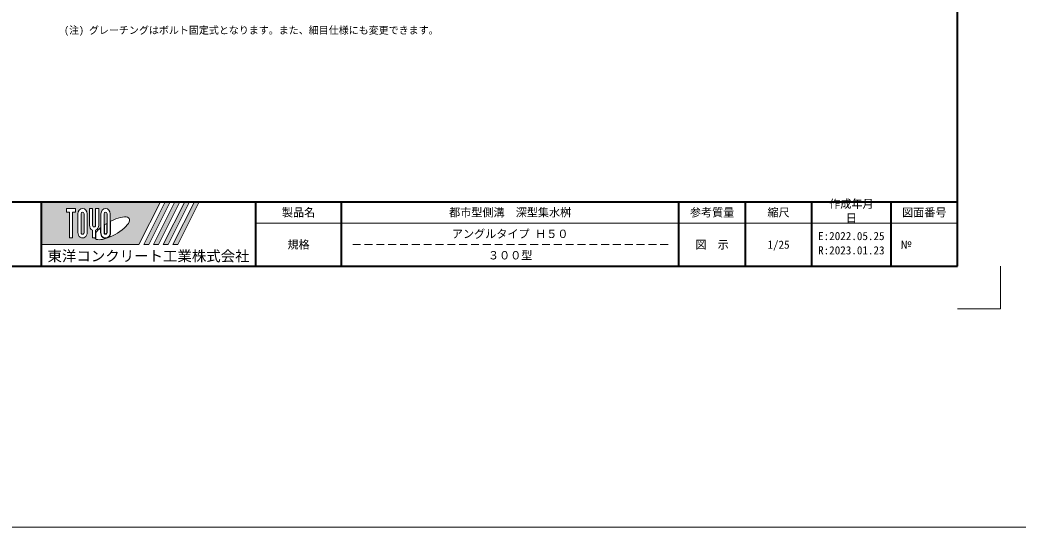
# Model space of a CAD drawing. Units: millimetres, scale not verified. Extents: x 42559 to 133118, y -58351 to -47326.
# Drawn here: x 76407 to 82229, y -58351 to -55395 of the extents above; entities that cross this region are included whole.
import ezdxf
from ezdxf.enums import TextEntityAlignment as Align

# ---------------------------------------------------------------- set-up
doc = ezdxf.new("R2010")
doc.units = ezdxf.units.MM
doc.header["$LTSCALE"] = 23
doc.linetypes.add('USER2', pattern=[3, 2, -1])
for name, color, linetype, lineweight in [('0_2', 1, 'Continuous', 13), ('Defpoints_3', 8, 'Continuous', 0), ('図枠', 7, 'Continuous', 5), ('文字', 41, 'Continuous', 13)]:
    doc.layers.add(name, color=color, linetype=linetype, lineweight=lineweight)
doc.styles.add('ＭＳ ゴシック', font='')
doc.styles.get('ＭＳ ゴシック').set_extended_font_data('MS Gothic')

msp = doc.modelspace()

# ---------------------------------------------------------------- hatches: boundary and pattern name
at = {"layer": '図枠'}
h = msp.add_hatch(color=256, dxfattribs=at)
h.paths.add_polyline_path([(76532.45, -56455.02), (76532.45, -56705.02), (77101.59, -56705.02), (77226.59, -56455.02)])
edge = h.paths.add_edge_path(flags=16)
edge.add_ellipse((76944.26, -56609.81), major_axis=(101.01, 56.54), ratio=0.3471473, start_angle=-144.311216, end_angle=72.189903, ccw=False)
edge.add_ellipse((76906.86, -56634.22), major_axis=(0, 34.38), ratio=0.8463542, start_angle=-160.703457, end_angle=-90)
edge.add_line((76935.95, -56634.22), (76935.95, -56568.7))
edge = h.paths.add_edge_path(flags=16)
edge.add_ellipse((76906.86, -56525.81), major_axis=(0, 31.73), ratio=0.8463542, start_angle=-90, end_angle=90, ccw=False)
edge.add_line((76933.71, -56525.81), (76933.71, -56634.22))
edge.add_ellipse((76906.86, -56634.22), major_axis=(0, 31.73), ratio=0.8463542, start_angle=90, end_angle=-90, ccw=False)
edge.add_line((76880, -56634.22), (76880, -56525.81))
edge = h.paths.add_edge_path(flags=16)
edge.add_line((76915.81, -56525.81), (76915.81, -56634.22))
edge.add_ellipse((76906.86, -56634.22), major_axis=(0, 10.58), ratio=0.8463542, start_angle=90, end_angle=-90, ccw=False)
edge.add_line((76897.9, -56634.22), (76897.9, -56525.81))
edge.add_ellipse((76906.86, -56525.81), major_axis=(0, 10.58), ratio=0.8463542, start_angle=-90, end_angle=90, ccw=False)
edge = h.paths.add_edge_path(flags=16)
edge.add_line((76913.57, -56581.22), (76913.57, -56634.22))
edge.add_ellipse((76906.86, -56634.22), major_axis=(0, 7.93), ratio=0.8463542, start_angle=90, end_angle=-90, ccw=False)
edge.add_line((76900.14, -56634.22), (76900.14, -56589.9))
edge.add_ellipse((76944.26, -56609.81), major_axis=(101.01, 56.54), ratio=0.3471473, start_angle=107.791742, end_angle=126.471319, ccw=False)
edge = h.paths.add_edge_path(flags=16)
edge.add_ellipse((76839.72, -56591.25), major_axis=(0, 31.73), ratio=0.8463542, start_angle=-163.341166, end_angle=-90, ccw=False)
edge.add_line((76848.67, -56621.17), (76848.67, -56665.95))
edge.add_line((76848.67, -56665.95), (76830.77, -56665.95))
edge.add_line((76830.77, -56665.95), (76830.77, -56621.17))
edge.add_ellipse((76839.72, -56591.25), major_axis=(0, 31.73), ratio=0.8463542, start_angle=90, end_angle=163.341166, ccw=False)
edge.add_line((76812.86, -56591.25), (76812.86, -56494.08))
edge.add_line((76812.86, -56494.08), (76830.77, -56494.08))
edge.add_line((76830.77, -56494.08), (76830.77, -56591.25))
edge.add_ellipse((76839.72, -56591.25), major_axis=(0, 10.58), ratio=0.8463542, start_angle=90, end_angle=-90)
edge.add_line((76848.67, -56591.25), (76848.67, -56494.08))
edge.add_line((76848.67, -56494.08), (76866.57, -56494.08))
edge.add_line((76866.57, -56494.08), (76866.57, -56591.25))
edge = h.paths.add_edge_path(flags=16)
edge.add_line((76877.76, -56606.86), (76877.76, -56634.22))
edge.add_ellipse((76906.86, -56634.22), major_axis=(0, 34.38), ratio=0.8463542, start_angle=90, end_angle=-171.54427)
edge.add_ellipse((76944.26, -56609.81), major_axis=(101.01, 56.54), ratio=0.3471473, start_angle=-178.649536, end_angle=-148.292442, ccw=False)
edge.add_line((76844.81, -56668.6), (76850.91, -56668.6))
edge.add_line((76850.91, -56668.6), (76850.91, -56635.08))
edge.add_ellipse((76944.26, -56609.81), major_axis=(101.01, 56.54), ratio=0.3471473, start_angle=148.21912, end_angle=165.908122, ccw=False)
edge = h.paths.add_edge_path(flags=16)
edge.add_ellipse((76772.58, -56525.81), major_axis=(0, 31.73), ratio=0.8463542, start_angle=-90, end_angle=90, ccw=False)
edge.add_line((76799.43, -56525.81), (76799.43, -56634.22))
edge.add_ellipse((76772.58, -56634.22), major_axis=(0, 31.73), ratio=0.8463542, start_angle=90, end_angle=-90, ccw=False)
edge.add_line((76745.72, -56634.22), (76745.72, -56525.81))
edge = h.paths.add_edge_path(flags=16)
edge.add_line((76781.53, -56525.81), (76781.53, -56634.22))
edge.add_ellipse((76772.58, -56634.22), major_axis=(0, 10.58), ratio=0.8463542, start_angle=90, end_angle=-90, ccw=False)
edge.add_line((76763.63, -56634.22), (76763.63, -56525.81))
edge.add_ellipse((76772.58, -56525.81), major_axis=(0, 10.58), ratio=0.8463542, start_angle=-90, end_angle=90, ccw=False)
h.paths.add_polyline_path([(76732.3, -56494.08), (76732.3, -56515.23), (76714.39, -56515.23), (76714.39, -56665.95), (76696.49, -56665.95), (76696.49, -56515.23), (76678.58, -56515.23), (76678.58, -56494.08)], flags=16)
for points in [[(77129.95, -56705.02), (77158.31, -56705.02), (77283.31, -56455.02), (77254.95, -56455.02)], [(77340.03, -56455.02), (77311.67, -56455.02), (77186.67, -56705.02), (77215.03, -56705.02)], [(77396.75, -56455.02), (77368.39, -56455.02), (77243.39, -56705.02), (77271.75, -56705.02)], [(77453.47, -56455.02), (77425.11, -56455.02), (77300.11, -56705.02), (77328.47, -56705.02)]]:
    msp.add_hatch(color=256, dxfattribs=at).paths.add_polyline_path(points)

# ---------------------------------------------------------------- linework, layer by layer
at = {"layer": '0_2'}
msp.add_line((69117.6, -58351.45), (133117.6, -58351.45), dxfattribs=at)
at = {"layer": 'Defpoints_3', "color": 1, "lineweight": 13}
for p in [(82126.2, -56830.02), (81876.2, -57080.02)]:
    msp.add_line(p, (82126.2, -57080.02), dxfattribs=at)
at = {"layer": '図枠', "lineweight": 40}
for p, q in [((81876.2, -56830.02), (81876.2, -49905.02)), ((72126.2, -56455.02), (81876.2, -56455.02)), ((76532.45, -56830.02), (76532.45, -56455.02)), ((77782.45, -56830.02), (77782.45, -56455.02)), ((78282.45, -56830.02), (78282.45, -56455.02)), ((80251.2, -56830.02), (80251.2, -56455.02)), ((80638.7, -56830.02), (80638.7, -56455.02)), ((81026.2, -56830.02), (81026.2, -56455.02)), ((81488.7, -56830.02), (81488.7, -56455.02)), ((72126.2, -56830.02), (81876.2, -56830.02))]:
    msp.add_line(p, q, dxfattribs=at)
at = {"layer": '図枠'}
for p, q in [((77226.59, -56455.02), (77101.59, -56705.02)), ((77254.95, -56455.02), (77129.95, -56705.02)), ((77283.31, -56455.02), (77158.31, -56705.02)), ((77311.67, -56455.02), (77186.67, -56705.02)), ((77340.03, -56455.02), (77215.03, -56705.02)), ((77368.39, -56455.02), (77243.39, -56705.02)), ((77396.75, -56455.02), (77271.75, -56705.02)), ((77425.11, -56455.02), (77300.11, -56705.02)), ((77453.47, -56455.02), (77328.47, -56705.02)), ((76678.58, -56494.08), (76678.58, -56515.23)), ((76678.58, -56494.08), (76732.3, -56494.08)), ((76696.49, -56515.23), (76678.58, -56515.23)), ((76696.49, -56515.23), (76696.49, -56665.95)), ((76714.39, -56515.23), (76714.39, -56665.95)), ((76732.3, -56515.23), (76714.39, -56515.23)), ((76732.3, -56494.08), (76732.3, -56515.23)), ((76745.72, -56525.81), (76745.72, -56634.22)), ((76763.63, -56634.22), (76763.63, -56525.81)), ((76781.53, -56525.81), (76781.53, -56634.22)), ((76799.43, -56634.22), (76799.43, -56525.81)), ((76812.86, -56494.08), (76830.77, -56494.08)), ((76812.86, -56591.25), (76812.86, -56494.08)), ((76830.77, -56494.08), (76830.77, -56591.25)), ((76848.67, -56494.08), (76866.57, -56494.08)), ((76848.67, -56591.25), (76848.67, -56494.08)), ((76866.57, -56494.08), (76866.57, -56591.25)), ((76880, -56525.81), (76880, -56634.22)), ((76897.9, -56634.22), (76897.9, -56525.81)), ((76915.81, -56525.81), (76915.81, -56634.22)), ((76933.71, -56634.22), (76933.71, -56525.81)), ((76913.57, -56581.22), (76913.57, -56634.22)), ((76935.95, -56634.22), (76935.95, -56568.7)), ((76830.77, -56621.17), (76830.77, -56665.95)), ((76848.67, -56621.17), (76848.67, -56665.95)), ((76850.91, -56635.08), (76850.91, -56668.6)), ((76877.76, -56606.86), (76877.76, -56634.22)), ((76900.14, -56634.22), (76900.14, -56589.9)), ((76532.45, -56705.02), (77101.59, -56705.02)), ((76714.39, -56665.95), (76696.49, -56665.95)), ((76848.67, -56665.95), (76830.77, -56665.95)), ((76844.81, -56668.6), (76850.91, -56668.6)), ((77129.95, -56705.02), (77158.31, -56705.02)), ((77186.67, -56705.02), (77215.03, -56705.02)), ((77243.39, -56705.02), (77271.75, -56705.02)), ((77300.11, -56705.02), (77328.47, -56705.02))]:
    msp.add_line(p, q, dxfattribs=at)
at = {"layer": '図枠', "lineweight": 13}
msp.add_line((81876.2, -56580.02), (77782.45, -56580.02), dxfattribs=at)
at = {"layer": '図枠', "linetype": 'USER2', "lineweight": 9}
msp.add_line((80188.7, -56705.02), (78344.95, -56705.02), dxfattribs=at)
at = {"layer": '図枠'}
for centre, major_axis, ratio, start_param, end_param in [((76772.58, -56525.81), (0, 31.73), 0.846354, 4.712389, 7.8539816), ((76772.58, -56525.81), (0, 10.58), 0.846354, 4.712389, 7.8539816), ((76906.86, -56525.81), (0, 31.73), 0.846354, 4.712389, 7.8539816), ((76906.86, -56525.81), (0, 10.58), 0.846354, 4.712389, 7.8539816), ((76944.26, -56609.81), (101.01, 56.54), 0.347147, 1.6817405, 1.8219833), ((76944.26, -56609.81), (101.01, 56.54), 0.347147, 4.2621853, 7.7429163), ((76772.58, -56634.22), (0, 31.73), 0.846354, 1.5707963, 4.712389), ((76772.58, -56634.22), (0, 10.58), 0.846354, 1.5707963, 4.712389), ((76839.72, -56591.25), (0, 31.73), 0.846354, 1.5707963, 2.8017557), ((76839.72, -56591.25), (0, 10.58), 0.846354, 1.5707963, 4.712389), ((76839.72, -56591.25), (0, 31.73), 0.846354, 3.4814296, 4.712389), ((76944.26, -56609.81), (101.01, 56.54), 0.347147, 2.0815197, 2.5155126), ((76906.86, -56634.22), (0, 34.38), 0.846354, 1.5707963, 3.3154679), ((76906.86, -56634.22), (0, 31.73), 0.846354, 1.5707963, 4.712389), ((76906.86, -56634.22), (0, 10.58), 0.846354, 1.5707963, 4.712389), ((76906.86, -56634.22), (0, 7.93), 0.846354, 1.5707963, 4.712389), ((76906.86, -56634.22), (0, 34.38), 0.846354, 3.5338438, 4.712389), ((76944.26, -56609.81), (101.01, 56.54), 0.347147, 3.2093975, 4.2004451)]:
    msp.add_ellipse(centre, major_axis=major_axis, ratio=ratio, start_param=start_param, end_param=end_param, dxfattribs=at)

# ---------------------------------------------------------------- texts
at = {"layer": '図枠', "style": 'ＭＳ ゴシック'}
for s, p in [('作成年月', (81127.95, -56443.48)), ('日', (81225.08, -56526.81)), ('E:2022.05.25', (81063.2, -56630.98)), ('R:2023.01.23', (81063.2, -56714.31))]:
    msp.add_text(s, height=47.47, dxfattribs=at).set_placement(p, align=Align.TOP_LEFT)
for s, height, p in [('製品名', 47.47, (78032.45, -56517.52)), ('都市型側溝\u3000深型集水桝', 47.47, (79266.83, -56517.52)), ('参考質量', 47.47, (80444.95, -56517.52)), ('縮尺', 47.47, (80832.45, -56517.52)), ('図面番号', 47.47, (81682.45, -56517.52)), ('アングルタイプ Ｈ５０', 47.47, (79266.83, -56642.52)), ('規格', 47.47, (78032.45, -56705.02)), ('図\u3000示', 47.47, (80444.95, -56705.02)), ('1/25', 47.47, (80832.45, -56705.02)), ('東洋コンクリート工業株式会社', 61.71, (77157.45, -56771.42)), ('３００型', 47.47, (79266.83, -56767.52))]:
    msp.add_text(s, height=height, dxfattribs=at).set_placement(p, align=Align.MIDDLE_CENTER)
msp.add_text('№', height=47.47, dxfattribs=at).set_placement((81544.14, -56705.02), align=Align.MIDDLE_LEFT)
at = {"layer": '文字', "style": 'ＭＳ ゴシック'}
msp.add_text('(注) グレーチングはボルト固定式となります。また、細目仕様にも変更できます。', height=42.72, dxfattribs=at).set_placement((76664.57, -55489.16), align=Align.BOTTOM_LEFT)

doc.saveas('drawing.dxf')
